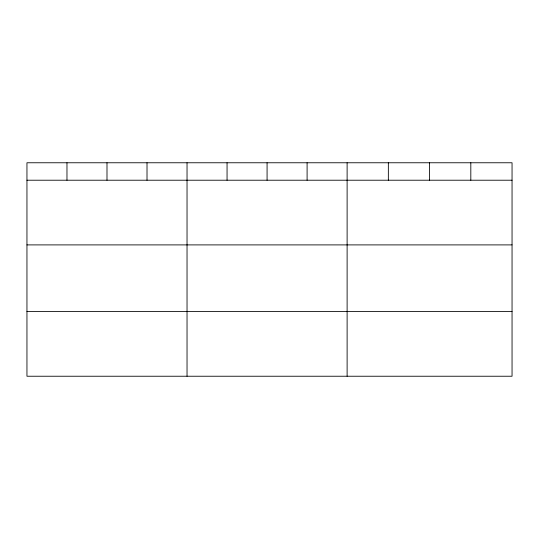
<?xml version="1.0" encoding="UTF-8"?>
<svg xmlns="http://www.w3.org/2000/svg" width="539" height="539" viewBox="0 0 539 539"><rect width="100%" height="100%" fill="white"/><g stroke="black" fill="none" stroke-linecap="round" stroke-linejoin="round"><path stroke-width="0.81" d="M512.05 244.901L512.05 162.765L26.95 162.765L26.95 376.235L512.05 376.235L512.05 244.901L26.95 244.901M26.95 180.215L512.05 180.215M26.95 311.549L512.05 311.549M470.816 162.765L470.816 180.215M429.583 162.765L429.583 180.215M388.349 162.765L388.349 180.215M347.116 162.765L347.116 376.235M307.095 162.765L307.095 180.215M267.074 162.765L267.074 180.215M227.054 162.765L227.054 180.215M187.033 162.765L187.033 376.235M147.012 162.765L147.012 180.215M106.992 162.765L106.992 180.215M66.971 162.765L66.971 180.215"/></g></svg>
